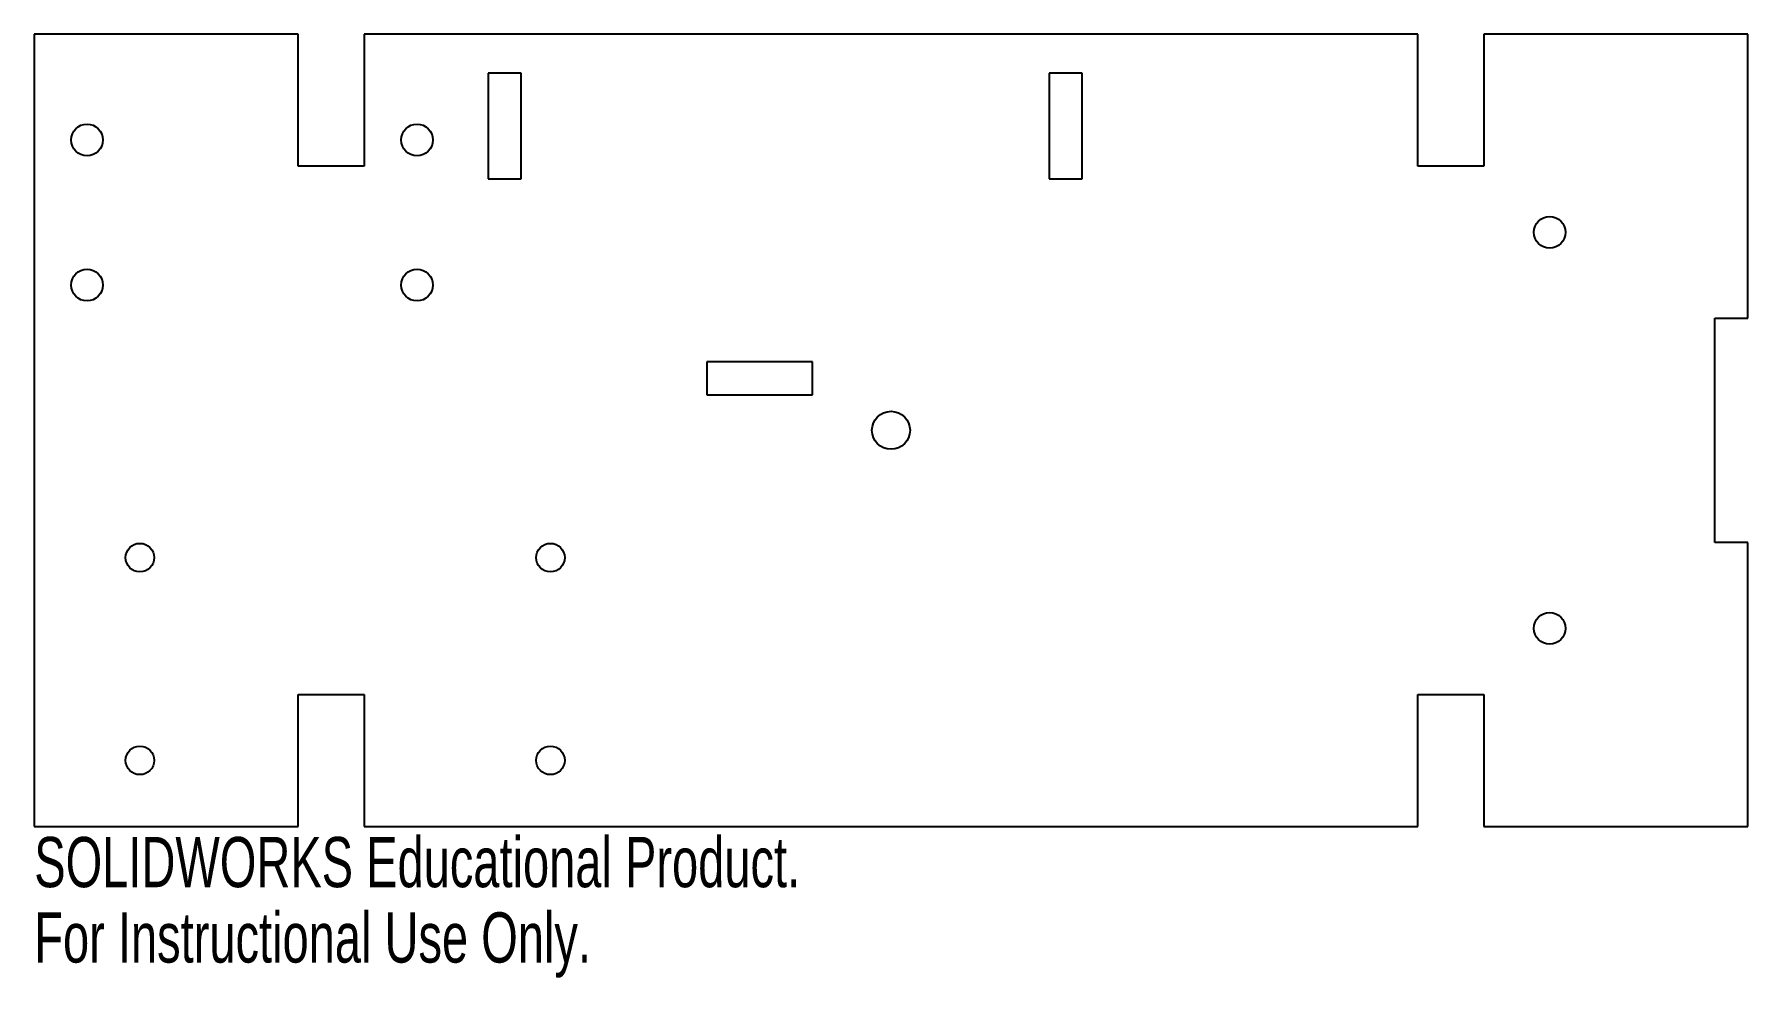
# Model space of a CAD drawing. Header units: inches. Extents: x -6.49 to 0, y -0.57 to 3.
import ezdxf

# ---------------------------------------------------------------- set-up
doc = ezdxf.new("R2010")
doc.units = ezdxf.units.IN
doc.header["$MEASUREMENT"] = 0
doc.styles.add('SLDTEXTSTYLE0', font='TXT', dxfattribs={"width": 0.7})

msp = doc.modelspace()

# ---------------------------------------------------------------- linework, layer by layer
at = {"color": 7, "linetype": 'Continuous', "lineweight": 25}
for p, q in [((-5.49, 3), (-6.49, 3)), ((-6.49, 3), (-6.49, 0)), ((-5.49, 2.5), (-5.49, 3)), ((-5.24, 3), (-5.24, 2.5)), ((-1.25, 3), (-5.24, 3)), ((-1.25, 2.5), (-1.25, 3)), ((-1, 3), (-1, 2.5)), ((0, 3), (-1, 3)), ((0, 1.925), (0, 3)), ((-4.6464, 2.853), (-4.7714, 2.853)), ((-4.7714, 2.853), (-4.7714, 2.453)), ((-4.6464, 2.453), (-4.6464, 2.853)), ((-2.5214, 2.853), (-2.6464, 2.853)), ((-2.6464, 2.853), (-2.6464, 2.453)), ((-2.5214, 2.453), (-2.5214, 2.853)), ((-5.24, 2.5), (-5.49, 2.5)), ((-1, 2.5), (-1.25, 2.5)), ((-4.7714, 2.453), (-4.6464, 2.453)), ((-2.6464, 2.453), (-2.5214, 2.453)), ((-0.125, 1.925), (0, 1.925)), ((-0.125, 1.075), (-0.125, 1.925)), ((-3.5426, 1.76), (-3.9426, 1.76)), ((-3.9426, 1.76), (-3.9426, 1.635)), ((-3.5426, 1.635), (-3.5426, 1.76)), ((-3.9426, 1.635), (-3.5426, 1.635)), ((0, 1.075), (-0.125, 1.075)), ((0, 0), (0, 1.075)), ((-5.49, 0.5), (-5.24, 0.5)), ((-5.49, 0), (-5.49, 0.5)), ((-5.24, 0.5), (-5.24, 0)), ((-1.25, 0.5), (-1, 0.5)), ((-1.25, 0), (-1.25, 0.5)), ((-1, 0.5), (-1, 0)), ((-6.49, 0), (-5.49, 0)), ((-5.24, 0), (-1.25, 0)), ((-1, 0), (0, 0))]:
    msp.add_line(p, q, dxfattribs=at)
for centre, radius in [((-6.29, 2.6), 0.06), ((-5.04, 2.6), 0.06), ((-0.75, 2.25), 0.06), ((-6.29, 2.05), 0.06), ((-5.04, 2.05), 0.06), ((-3.245, 1.5), 0.072), ((-6.09, 1.0177), 0.0541), ((-4.5349, 1.0177), 0.0541), ((-0.75, 0.75), 0.06), ((-6.09, 0.25), 0.0541), ((-4.5349, 0.25), 0.0541)]:
    msp.add_circle(centre, radius, dxfattribs=at)

# ---------------------------------------------------------------- texts
at = {"color": 7, "linetype": 'Continuous', "char_height": 0.1903, "attachment_point": 1, "style": 'SLDTEXTSTYLE0'}
for s, insert in [('SOLIDWORKS Educational Product.', (-6.49, -0.0401)), ('For Instructional Use Only.', (-6.49, -0.3256))]:
    msp.add_mtext(s, dxfattribs=dict(at, insert=insert))

doc.saveas('drawing.dxf')
